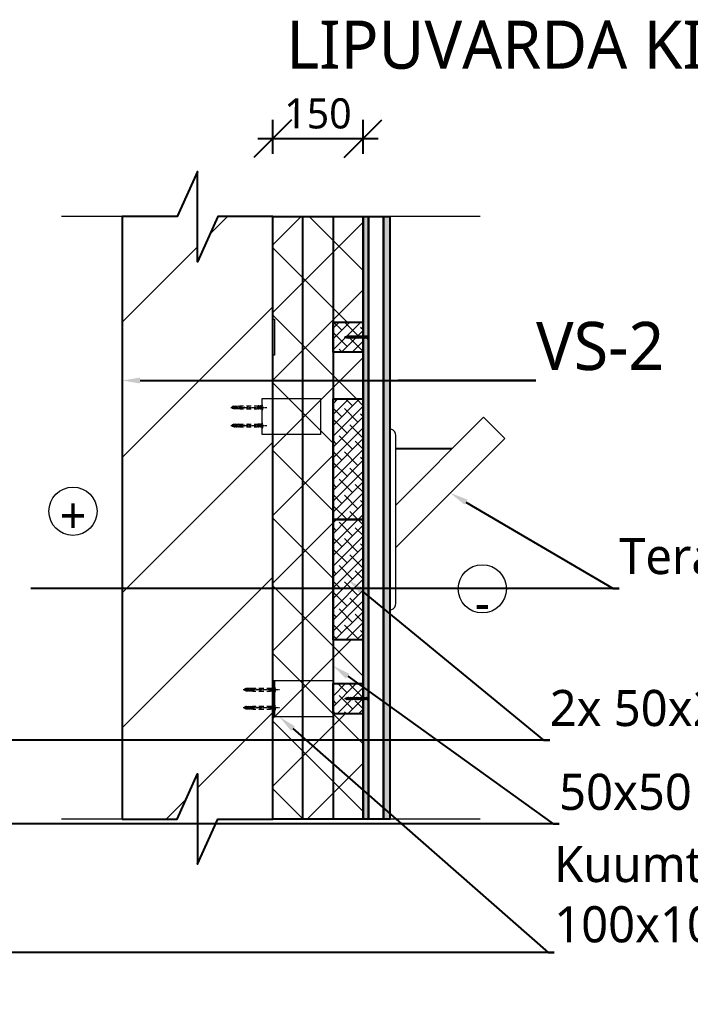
# Model space of a CAD drawing. Header units: millimetres. Extents: x 720925 to 840725318, y 793496 to 1061196.
# Drawn here: x 788792 to 789904, y 812116 to 813766 of the extents above; entities that cross this region are included whole.
import ezdxf
from ezdxf import colors
from ezdxf.entities.mleader import LeaderData, LeaderLine
from ezdxf.math import Vec2, Vec3

# ---------------------------------------------------------------- set-up
doc = ezdxf.new("R2010")
doc.units = ezdxf.units.MM
doc.header["$PDMODE"] = 2
doc.header["$PDSIZE"] = 5
doc.linetypes.add('CENTER', pattern=[50.8, 31.75, -6.35, 6.35, -6.35])
doc.linetypes.add('HIDDEN', pattern=[200, 100, -100])
for name, color, linetype, lineweight in [('!ESP_Mineraalvill', 1, 'Continuous', 9), ('!ESP_Mõõt', 252, 'Continuous', 5), ('!ESP_Puit', 46, 'Continuous', 0), ('!ESP_Sein Hatch', 7, 'Continuous', 0), ('!ESP_Sõlmed', 7, 'Continuous', 9), ('!ESP_Tsementkiudplaat', 9, 'Continuous', 0), ('!ESP_Tuuletõkkeplaat', 60, 'Continuous', 9), ('!ESP_Viited', 7, 'Continuous', 0)]:
    doc.layers.add(name, color=color, linetype=linetype, lineweight=lineweight)
doc.layers.add('!ESP_Tava', color=7, linetype='Continuous')
doc.layers.add('!ESP_Tekst', color=7, linetype='Continuous')
doc.styles.add('Annotative', font='malgunsl.ttf', dxfattribs={"height": 2})
doc.styles.add('ESP', font='malgunsl.ttf', dxfattribs={"height": 2})
doc.dimstyles.new('Annotative', dxfattribs={"dimtxt": 2, "dimasz": 2.5, "dimexe": 1.25, "dimexo": 0.625, "dimtad": 1, "dimdec": 0, "dimrnd": 5, "dimtxsty": 'Annotative', "dimblk": 'OBLIQUE', "dimcen": 0, "dimdle": 1, "dimadec": 0, "dimazin": 0, "dimtfac": 1, "dimtdec": 0, "dimtmove": 0, "dimatfit": 3, "dimfxl": 1, "dimfxlon": 1, "dimarcsym": 1})
pattern_1 = [(45, (769452.812, 192742.454), (-8.98025612, 8.98025612), []), (135, (769452.812, 192742.454), (-26.94076836, 8.98025612), [31.75, -19.05])]

# ---------------------------------------------------------------- blocks, each defined once
blk = doc.blocks.new('_Oblique')
at = {"color": 0, "linetype": 'ByBlock', "lineweight": -2}
blk.add_line((-0.5, -0.5), (0.5, 0.5), dxfattribs=at)
blk = doc.blocks.new('*D759')
at = {"layer": '!ESP_Mõõt', "color": 0, "lineweight": -2, "transparency": 16777216}
for p, q in [((789211.7, 813544.1), (789211.7, 813600.4)), ((789361.7, 813544.1), (789361.7, 813600.4)), ((789186.7, 813569.1), (789386.7, 813569.1))]:
    blk.add_line(p, q, dxfattribs=at)
at = {"layer": 'Defpoints', "color": 0, "lineweight": 0, "transparency": 16777216}
for p in [(789361.7, 813569.1), (789211.7, 813439.8), (789361.7, 813439.8)]:
    blk.add_point(p, dxfattribs=at)
at = {"layer": '!ESP_Mõõt', "color": 0, "lineweight": -2, "transparency": 16777216, "xscale": 62.5, "yscale": 62.5, "zscale": 62.5, "rotation": 180}
blk.add_blockref('_Oblique', (789211.7, 813569.1), dxfattribs=at)
at = {"layer": '!ESP_Mõõt', "color": 0, "lineweight": -2, "transparency": 16777216, "xscale": 62.5, "yscale": 62.5, "zscale": 62.5}
blk.add_blockref('_Oblique', (789361.7, 813569.1), dxfattribs=at)
at = {"layer": '!ESP_Mõõt', "color": 0, "transparency": 16777216, "insert": (789286.7, 813610.7), "char_height": 50, "attachment_point": 5, "style": 'Annotative'}
blk.add_mtext('150', dxfattribs=at)
blk = doc.blocks.new('*U749')
for p, q in [((0, -3.9), (0, 3.9)), ((0, 3.9), (0.7, 3.9)), ((0.7, 3.9), (2, 2)), ((2, 2), (3, 1.4)), ((3, 1.4), (4, 1.4)), ((4.7, 1.4), (6, 1.4)), ((6.7, 1.4), (8, 1.4)), ((8.7, 1.4), (10, 1.4)), ((10.7, 1.4), (12, 1.4)), ((12.7, 1.4), (14, 1.4)), ((14.7, 1.4), (16, 1.4)), ((16.7, 1.4), (18, 1.4)), ((18.7, 1.4), (20, 1.4)), ((20.7, 1.4), (22, 1.4)), ((22.7, 1.4), (24, 1.4)), ((24.7, 1.4), (26, 1.4)), ((26.7, 1.4), (28, 1.4)), ((28.7, 1.4), (30, 1.4)), ((30.7, 1.4), (32, 1.4)), ((32.7, 1.4), (34, 1.4)), ((34.7, 1.4), (35.4, 1.4)), ((35.4, 1.4), (36, 1.3)), ((36, 1.3), (36.1, 1.2)), ((36.8, 1), (40, 0)), ((0.7, -3.9), (0, -3.9)), ((0.7, -3.9), (2, -2)), ((2, -2), (3, -1.4)), ((3, -1.4), (3.3, -1.4)), ((4, -1.4), (5.3, -1.4)), ((6, -1.4), (7.3, -1.4)), ((8, -1.4), (9.3, -1.4)), ((10, -1.4), (11.3, -1.4)), ((12, -1.4), (13.3, -1.4)), ((14, -1.4), (15.3, -1.4)), ((16, -1.4), (17.3, -1.4)), ((18, -1.4), (19.3, -1.4)), ((20, -1.4), (21.3, -1.4)), ((22, -1.4), (23.3, -1.4)), ((24, -1.4), (25.3, -1.4)), ((26, -1.4), (27.3, -1.4)), ((28, -1.4), (29.3, -1.4)), ((30, -1.4), (31.3, -1.4)), ((32, -1.4), (33.3, -1.4)), ((34, -1.4), (35.3, -1.4)), ((36, -1.4), (37.4, -0.9)), ((38, -0.7), (40, 0))]:
    blk.add_line(p, q)
at = {"lineweight": 15}
for p, q in [((0.7, 3.9), (0.7, -3.9)), ((2, -2), (2, 2)), ((3, 0.2), (3.3, -1.4))]:
    blk.add_line(p, q, dxfattribs=at)
at = {"lineweight": 5}
for p, q in [((3, -1.4), (3, 1.4)), ((4.7, 1.4), (5.3, -1.4)), ((6.7, 1.4), (7.3, -1.4)), ((8.7, 1.4), (9.3, -1.4)), ((10.7, 1.4), (11.3, -1.4)), ((12.7, 1.4), (13.3, -1.4)), ((14.7, 1.4), (15.3, -1.4)), ((16.7, 1.4), (17.3, -1.4)), ((18.7, 1.4), (19.3, -1.4)), ((20.7, 1.4), (21.3, -1.4)), ((22.7, 1.4), (23.3, -1.4)), ((24.7, 1.4), (25.3, -1.4)), ((26.7, 1.4), (27.3, -1.4)), ((28.7, 1.4), (29.3, -1.4)), ((30.7, 1.4), (31.3, -1.4)), ((32.7, 1.4), (33.3, -1.4)), ((34.7, 1.4), (35.3, -1.4)), ((36.7, 1.3), (37.3, -0.7))]:
    blk.add_line(p, q, dxfattribs=at)
at = {"lineweight": 15, "start_tangent": (-1, 0), "end_tangent": (-0.347256, 0.93777)}
blk.add_spline([(4, -1.4), (3.5, -1), (3, 0.2)], degree=3, dxfattribs=at)
for points, start_tangent, end_tangent in [([(4, 1.4), (4.4, 2), (4.7, 1.4)], (0.571797, 0.820395), (0.389557, -0.921002)), ([(6, 1.4), (6.4, 2), (6.7, 1.4)], (0.571797, 0.820395), (0.389557, -0.921002)), ([(8, 1.4), (8.4, 2), (8.7, 1.4)], (0.571797, 0.820395), (0.389557, -0.921002)), ([(10, 1.4), (10.4, 2), (10.7, 1.4)], (0.571797, 0.820395), (0.389557, -0.921002)), ([(12, 1.4), (12.4, 2), (12.7, 1.4)], (0.571797, 0.820395), (0.389557, -0.921002)), ([(14, 1.4), (14.4, 2), (14.7, 1.4)], (0.571797, 0.820395), (0.389557, -0.921002)), ([(16, 1.4), (16.4, 2), (16.7, 1.4)], (0.571797, 0.820395), (0.389557, -0.921002)), ([(18, 1.4), (18.4, 2), (18.7, 1.4)], (0.571797, 0.820395), (0.389557, -0.921002)), ([(20, 1.4), (20.4, 2), (20.7, 1.4)], (0.571797, 0.820395), (0.389557, -0.921002)), ([(22, 1.4), (22.4, 2), (22.7, 1.4)], (0.571797, 0.820395), (0.389557, -0.921002)), ([(24, 1.4), (24.4, 2), (24.7, 1.4)], (0.571797, 0.820395), (0.389557, -0.921002)), ([(26, 1.4), (26.4, 2), (26.7, 1.4)], (0.571797, 0.820395), (0.389557, -0.921002)), ([(28, 1.4), (28.4, 2), (28.7, 1.4)], (0.571797, 0.820395), (0.389557, -0.921002)), ([(30, 1.4), (30.4, 2), (30.7, 1.4)], (0.571797, 0.820395), (0.389557, -0.921002)), ([(32, 1.4), (32.4, 2), (32.7, 1.4)], (0.571797, 0.820395), (0.389557, -0.921002)), ([(34, 1.4), (34.4, 2), (34.7, 1.4)], (0.571797, 0.820395), (0.389557, -0.921002)), ([(36, 1.3), (36.4, 1.9), (36.7, 1.3)], (0.571797, 0.820395), (0.389557, -0.921002)), ([(3.3, -1.4), (3.7, -2), (4, -1.4)], (0.571797, -0.820395), (0.389557, 0.921002)), ([(5.3, -1.4), (5.7, -2), (6, -1.4)], (0.571797, -0.820395), (0.389557, 0.921002)), ([(7.3, -1.4), (7.7, -2), (8, -1.4)], (0.571797, -0.820395), (0.389557, 0.921002)), ([(9.3, -1.4), (9.7, -2), (10, -1.4)], (0.571797, -0.820395), (0.389557, 0.921002)), ([(11.3, -1.4), (11.7, -2), (12, -1.4)], (0.571797, -0.820395), (0.389557, 0.921002)), ([(13.3, -1.4), (13.7, -2), (14, -1.4)], (0.571797, -0.820395), (0.389557, 0.921002)), ([(15.3, -1.4), (15.7, -2), (16, -1.4)], (0.571797, -0.820395), (0.389557, 0.921002)), ([(17.3, -1.4), (17.7, -2), (18, -1.4)], (0.571797, -0.820395), (0.389557, 0.921002)), ([(19.3, -1.4), (19.7, -2), (20, -1.4)], (0.571797, -0.820395), (0.389557, 0.921002)), ([(21.3, -1.4), (21.7, -2), (22, -1.4)], (0.571797, -0.820395), (0.389557, 0.921002)), ([(23.3, -1.4), (23.7, -2), (24, -1.4)], (0.571797, -0.820395), (0.389557, 0.921002)), ([(25.3, -1.4), (25.7, -2), (26, -1.4)], (0.571797, -0.820395), (0.389557, 0.921002)), ([(27.3, -1.4), (27.7, -2), (28, -1.4)], (0.571797, -0.820395), (0.389557, 0.921002)), ([(29.3, -1.4), (29.7, -2), (30, -1.4)], (0.571797, -0.820395), (0.389557, 0.921002)), ([(31.3, -1.4), (31.7, -2), (32, -1.4)], (0.571797, -0.820395), (0.389557, 0.921002)), ([(33.3, -1.4), (33.7, -2), (34, -1.4)], (0.571797, -0.820395), (0.389557, 0.921002)), ([(35.3, -1.4), (35.7, -2), (36, -1.4)], (0.571797, -0.820395), (0.389557, 0.921002)), ([(37.3, -0.7), (37.7, -1.4), (38, -0.7)], (0.571797, -0.820395), (0.389557, 0.921002))]:
    blk.add_spline(points, degree=3, dxfattribs=dict(start_tangent=start_tangent, end_tangent=end_tangent))
at = {"lineweight": 5}
for points, start_tangent, end_tangent in [([(4, 1.4), (4.4, 1.2), (4.8, 0.4), (5.3, -1.4)], (0.99352, -0.113659), (0.389557, -0.921002)), ([(6, -1.4), (5.6, -1.2), (5.1, -0.4), (4.7, 1.4)], (-0.99352, 0.113659), (-0.389557, 0.921002)), ([(6, 1.4), (6.4, 1.2), (6.8, 0.4), (7.3, -1.4)], (0.99352, -0.113659), (0.389557, -0.921002)), ([(8, -1.4), (7.6, -1.2), (7.1, -0.4), (6.7, 1.4)], (-0.99352, 0.113659), (-0.389557, 0.921002)), ([(8, 1.4), (8.4, 1.2), (8.8, 0.4), (9.3, -1.4)], (0.99352, -0.113659), (0.389557, -0.921002)), ([(10, -1.4), (9.6, -1.2), (9.1, -0.4), (8.7, 1.4)], (-0.99352, 0.113659), (-0.389557, 0.921002)), ([(10, 1.4), (10.4, 1.2), (10.8, 0.4), (11.3, -1.4)], (0.99352, -0.113659), (0.389557, -0.921002)), ([(12, -1.4), (11.6, -1.2), (11.1, -0.4), (10.7, 1.4)], (-0.99352, 0.113659), (-0.389557, 0.921002)), ([(12, 1.4), (12.4, 1.2), (12.8, 0.4), (13.3, -1.4)], (0.99352, -0.113659), (0.389557, -0.921002)), ([(14, -1.4), (13.6, -1.2), (13.1, -0.4), (12.7, 1.4)], (-0.99352, 0.113659), (-0.389557, 0.921002)), ([(14, 1.4), (14.4, 1.2), (14.8, 0.4), (15.3, -1.4)], (0.99352, -0.113659), (0.389557, -0.921002)), ([(16, -1.4), (15.6, -1.2), (15.1, -0.4), (14.7, 1.4)], (-0.99352, 0.113659), (-0.389557, 0.921002)), ([(16, 1.4), (16.4, 1.2), (16.8, 0.4), (17.3, -1.4)], (0.99352, -0.113659), (0.389557, -0.921002)), ([(18, -1.4), (17.6, -1.2), (17.1, -0.4), (16.7, 1.4)], (-0.99352, 0.113659), (-0.389557, 0.921002)), ([(18, 1.4), (18.4, 1.2), (18.8, 0.4), (19.3, -1.4)], (0.99352, -0.113659), (0.389557, -0.921002)), ([(20, -1.4), (19.6, -1.2), (19.1, -0.4), (18.7, 1.4)], (-0.99352, 0.113659), (-0.389557, 0.921002)), ([(20, 1.4), (20.4, 1.2), (20.8, 0.4), (21.3, -1.4)], (0.99352, -0.113659), (0.389557, -0.921002)), ([(22, -1.4), (21.6, -1.2), (21.1, -0.4), (20.7, 1.4)], (-0.99352, 0.113659), (-0.389557, 0.921002)), ([(22, 1.4), (22.4, 1.2), (22.8, 0.4), (23.3, -1.4)], (0.99352, -0.113659), (0.389557, -0.921002)), ([(24, -1.4), (23.6, -1.2), (23.1, -0.4), (22.7, 1.4)], (-0.99352, 0.113659), (-0.389557, 0.921002)), ([(24, 1.4), (24.4, 1.2), (24.8, 0.4), (25.3, -1.4)], (0.99352, -0.113659), (0.389557, -0.921002)), ([(26, -1.4), (25.6, -1.2), (25.1, -0.4), (24.7, 1.4)], (-0.99352, 0.113659), (-0.389557, 0.921002)), ([(26, 1.4), (26.4, 1.2), (26.8, 0.4), (27.3, -1.4)], (0.99352, -0.113659), (0.389557, -0.921002)), ([(28, -1.4), (27.6, -1.2), (27.1, -0.4), (26.7, 1.4)], (-0.99352, 0.113659), (-0.389557, 0.921002)), ([(28, 1.4), (28.4, 1.2), (28.8, 0.4), (29.3, -1.4)], (0.99352, -0.113659), (0.389557, -0.921002)), ([(30, -1.4), (29.6, -1.2), (29.1, -0.4), (28.7, 1.4)], (-0.99352, 0.113659), (-0.389557, 0.921002)), ([(30, 1.4), (30.4, 1.2), (30.8, 0.4), (31.3, -1.4)], (0.99352, -0.113659), (0.389557, -0.921002)), ([(32, -1.4), (31.6, -1.2), (31.1, -0.4), (30.7, 1.4)], (-0.99352, 0.113659), (-0.389557, 0.921002)), ([(32, 1.4), (32.4, 1.2), (32.8, 0.4), (33.3, -1.4)], (0.99352, -0.113659), (0.389557, -0.921002)), ([(34, -1.4), (33.6, -1.2), (33.1, -0.4), (32.7, 1.4)], (-0.99352, 0.113659), (-0.389557, 0.921002)), ([(34, 1.4), (34.4, 1.2), (34.8, 0.4), (35.3, -1.4)], (0.99352, -0.113659), (0.389557, -0.921002)), ([(36, -1.4), (35.6, -1.2), (35.1, -0.4), (34.7, 1.4)], (-0.99352, 0.113659), (-0.389557, 0.921002)), ([(36, 1.3), (36.4, 1.1), (36.9, 0.4), (37.3, -0.7)], (0.99352, -0.113659), (0.389557, -0.921002)), ([(38, -0.7), (37.6, -0.6), (37.1, 0.2), (36.7, 1.3)], (-0.99352, 0.113659), (-0.389557, 0.921002))]:
    blk.add_spline(points, degree=3, dxfattribs=dict(at, start_tangent=start_tangent, end_tangent=end_tangent))
blk = doc.blocks.new('*U750')
for p, q in [((0, -3.9), (0, 3.9)), ((0, 3.9), (0.7, 3.9)), ((0.7, 3.9), (2, 2)), ((2, 2), (3, 1.4)), ((3, 1.4), (4, 1.4)), ((4.7, 1.4), (6, 1.4)), ((6.7, 1.4), (8, 1.4)), ((8.7, 1.4), (10, 1.4)), ((10.7, 1.4), (12, 1.4)), ((12.7, 1.4), (14, 1.4)), ((14.7, 1.4), (16, 1.4)), ((16.7, 1.4), (18, 1.4)), ((18.7, 1.4), (20, 1.4)), ((20.7, 1.4), (22, 1.4)), ((22.7, 1.4), (24, 1.4)), ((24.7, 1.4), (26, 1.4)), ((26.7, 1.4), (28, 1.4)), ((28.7, 1.4), (30, 1.4)), ((30.7, 1.4), (32, 1.4)), ((32.7, 1.4), (34, 1.4)), ((34.7, 1.4), (35.4, 1.4)), ((35.4, 1.4), (36, 1.3)), ((36, 1.3), (36.1, 1.2)), ((36.8, 1), (40, 0)), ((0.7, -3.9), (0, -3.9)), ((0.7, -3.9), (2, -2)), ((2, -2), (3, -1.4)), ((3, -1.4), (3.3, -1.4)), ((4, -1.4), (5.3, -1.4)), ((6, -1.4), (7.3, -1.4)), ((8, -1.4), (9.3, -1.4)), ((10, -1.4), (11.3, -1.4)), ((12, -1.4), (13.3, -1.4)), ((14, -1.4), (15.3, -1.4)), ((16, -1.4), (17.3, -1.4)), ((18, -1.4), (19.3, -1.4)), ((20, -1.4), (21.3, -1.4)), ((22, -1.4), (23.3, -1.4)), ((24, -1.4), (25.3, -1.4)), ((26, -1.4), (27.3, -1.4)), ((28, -1.4), (29.3, -1.4)), ((30, -1.4), (31.3, -1.4)), ((32, -1.4), (33.3, -1.4)), ((34, -1.4), (35.3, -1.4)), ((36, -1.4), (37.4, -0.9)), ((38, -0.7), (40, 0))]:
    blk.add_line(p, q)
at = {"lineweight": 15}
for p, q in [((0.7, 3.9), (0.7, -3.9)), ((2, -2), (2, 2)), ((3, 0.2), (3.3, -1.4))]:
    blk.add_line(p, q, dxfattribs=at)
at = {"lineweight": 5}
for p, q in [((3, -1.4), (3, 1.4)), ((4.7, 1.4), (5.3, -1.4)), ((6.7, 1.4), (7.3, -1.4)), ((8.7, 1.4), (9.3, -1.4)), ((10.7, 1.4), (11.3, -1.4)), ((12.7, 1.4), (13.3, -1.4)), ((14.7, 1.4), (15.3, -1.4)), ((16.7, 1.4), (17.3, -1.4)), ((18.7, 1.4), (19.3, -1.4)), ((20.7, 1.4), (21.3, -1.4)), ((22.7, 1.4), (23.3, -1.4)), ((24.7, 1.4), (25.3, -1.4)), ((26.7, 1.4), (27.3, -1.4)), ((28.7, 1.4), (29.3, -1.4)), ((30.7, 1.4), (31.3, -1.4)), ((32.7, 1.4), (33.3, -1.4)), ((34.7, 1.4), (35.3, -1.4)), ((36.7, 1.3), (37.3, -0.7))]:
    blk.add_line(p, q, dxfattribs=at)
at = {"lineweight": 15, "start_tangent": (-1, 0), "end_tangent": (-0.347256, 0.93777)}
blk.add_spline([(4, -1.4), (3.5, -1), (3, 0.2)], degree=3, dxfattribs=at)
for points, start_tangent, end_tangent in [([(4, 1.4), (4.4, 2), (4.7, 1.4)], (0.571797, 0.820395), (0.389557, -0.921002)), ([(6, 1.4), (6.4, 2), (6.7, 1.4)], (0.571797, 0.820395), (0.389557, -0.921002)), ([(8, 1.4), (8.4, 2), (8.7, 1.4)], (0.571797, 0.820395), (0.389557, -0.921002)), ([(10, 1.4), (10.4, 2), (10.7, 1.4)], (0.571797, 0.820395), (0.389557, -0.921002)), ([(12, 1.4), (12.4, 2), (12.7, 1.4)], (0.571797, 0.820395), (0.389557, -0.921002)), ([(14, 1.4), (14.4, 2), (14.7, 1.4)], (0.571797, 0.820395), (0.389557, -0.921002)), ([(16, 1.4), (16.4, 2), (16.7, 1.4)], (0.571797, 0.820395), (0.389557, -0.921002)), ([(18, 1.4), (18.4, 2), (18.7, 1.4)], (0.571797, 0.820395), (0.389557, -0.921002)), ([(20, 1.4), (20.4, 2), (20.7, 1.4)], (0.571797, 0.820395), (0.389557, -0.921002)), ([(22, 1.4), (22.4, 2), (22.7, 1.4)], (0.571797, 0.820395), (0.389557, -0.921002)), ([(24, 1.4), (24.4, 2), (24.7, 1.4)], (0.571797, 0.820395), (0.389557, -0.921002)), ([(26, 1.4), (26.4, 2), (26.7, 1.4)], (0.571797, 0.820395), (0.389557, -0.921002)), ([(28, 1.4), (28.4, 2), (28.7, 1.4)], (0.571797, 0.820395), (0.389557, -0.921002)), ([(30, 1.4), (30.4, 2), (30.7, 1.4)], (0.571797, 0.820395), (0.389557, -0.921002)), ([(32, 1.4), (32.4, 2), (32.7, 1.4)], (0.571797, 0.820395), (0.389557, -0.921002)), ([(34, 1.4), (34.4, 2), (34.7, 1.4)], (0.571797, 0.820395), (0.389557, -0.921002)), ([(36, 1.3), (36.4, 1.9), (36.7, 1.3)], (0.571797, 0.820395), (0.389557, -0.921002)), ([(3.3, -1.4), (3.7, -2), (4, -1.4)], (0.571797, -0.820395), (0.389557, 0.921002)), ([(5.3, -1.4), (5.7, -2), (6, -1.4)], (0.571797, -0.820395), (0.389557, 0.921002)), ([(7.3, -1.4), (7.7, -2), (8, -1.4)], (0.571797, -0.820395), (0.389557, 0.921002)), ([(9.3, -1.4), (9.7, -2), (10, -1.4)], (0.571797, -0.820395), (0.389557, 0.921002)), ([(11.3, -1.4), (11.7, -2), (12, -1.4)], (0.571797, -0.820395), (0.389557, 0.921002)), ([(13.3, -1.4), (13.7, -2), (14, -1.4)], (0.571797, -0.820395), (0.389557, 0.921002)), ([(15.3, -1.4), (15.7, -2), (16, -1.4)], (0.571797, -0.820395), (0.389557, 0.921002)), ([(17.3, -1.4), (17.7, -2), (18, -1.4)], (0.571797, -0.820395), (0.389557, 0.921002)), ([(19.3, -1.4), (19.7, -2), (20, -1.4)], (0.571797, -0.820395), (0.389557, 0.921002)), ([(21.3, -1.4), (21.7, -2), (22, -1.4)], (0.571797, -0.820395), (0.389557, 0.921002)), ([(23.3, -1.4), (23.7, -2), (24, -1.4)], (0.571797, -0.820395), (0.389557, 0.921002)), ([(25.3, -1.4), (25.7, -2), (26, -1.4)], (0.571797, -0.820395), (0.389557, 0.921002)), ([(27.3, -1.4), (27.7, -2), (28, -1.4)], (0.571797, -0.820395), (0.389557, 0.921002)), ([(29.3, -1.4), (29.7, -2), (30, -1.4)], (0.571797, -0.820395), (0.389557, 0.921002)), ([(31.3, -1.4), (31.7, -2), (32, -1.4)], (0.571797, -0.820395), (0.389557, 0.921002)), ([(33.3, -1.4), (33.7, -2), (34, -1.4)], (0.571797, -0.820395), (0.389557, 0.921002)), ([(35.3, -1.4), (35.7, -2), (36, -1.4)], (0.571797, -0.820395), (0.389557, 0.921002)), ([(37.3, -0.7), (37.7, -1.4), (38, -0.7)], (0.571797, -0.820395), (0.389557, 0.921002))]:
    blk.add_spline(points, degree=3, dxfattribs=dict(start_tangent=start_tangent, end_tangent=end_tangent))
at = {"lineweight": 5}
for points, start_tangent, end_tangent in [([(4, 1.4), (4.4, 1.2), (4.8, 0.4), (5.3, -1.4)], (0.99352, -0.113659), (0.389557, -0.921002)), ([(6, -1.4), (5.6, -1.2), (5.1, -0.4), (4.7, 1.4)], (-0.99352, 0.113659), (-0.389557, 0.921002)), ([(6, 1.4), (6.4, 1.2), (6.8, 0.4), (7.3, -1.4)], (0.99352, -0.113659), (0.389557, -0.921002)), ([(8, -1.4), (7.6, -1.2), (7.1, -0.4), (6.7, 1.4)], (-0.99352, 0.113659), (-0.389557, 0.921002)), ([(8, 1.4), (8.4, 1.2), (8.8, 0.4), (9.3, -1.4)], (0.99352, -0.113659), (0.389557, -0.921002)), ([(10, -1.4), (9.6, -1.2), (9.1, -0.4), (8.7, 1.4)], (-0.99352, 0.113659), (-0.389557, 0.921002)), ([(10, 1.4), (10.4, 1.2), (10.8, 0.4), (11.3, -1.4)], (0.99352, -0.113659), (0.389557, -0.921002)), ([(12, -1.4), (11.6, -1.2), (11.1, -0.4), (10.7, 1.4)], (-0.99352, 0.113659), (-0.389557, 0.921002)), ([(12, 1.4), (12.4, 1.2), (12.8, 0.4), (13.3, -1.4)], (0.99352, -0.113659), (0.389557, -0.921002)), ([(14, -1.4), (13.6, -1.2), (13.1, -0.4), (12.7, 1.4)], (-0.99352, 0.113659), (-0.389557, 0.921002)), ([(14, 1.4), (14.4, 1.2), (14.8, 0.4), (15.3, -1.4)], (0.99352, -0.113659), (0.389557, -0.921002)), ([(16, -1.4), (15.6, -1.2), (15.1, -0.4), (14.7, 1.4)], (-0.99352, 0.113659), (-0.389557, 0.921002)), ([(16, 1.4), (16.4, 1.2), (16.8, 0.4), (17.3, -1.4)], (0.99352, -0.113659), (0.389557, -0.921002)), ([(18, -1.4), (17.6, -1.2), (17.1, -0.4), (16.7, 1.4)], (-0.99352, 0.113659), (-0.389557, 0.921002)), ([(18, 1.4), (18.4, 1.2), (18.8, 0.4), (19.3, -1.4)], (0.99352, -0.113659), (0.389557, -0.921002)), ([(20, -1.4), (19.6, -1.2), (19.1, -0.4), (18.7, 1.4)], (-0.99352, 0.113659), (-0.389557, 0.921002)), ([(20, 1.4), (20.4, 1.2), (20.8, 0.4), (21.3, -1.4)], (0.99352, -0.113659), (0.389557, -0.921002)), ([(22, -1.4), (21.6, -1.2), (21.1, -0.4), (20.7, 1.4)], (-0.99352, 0.113659), (-0.389557, 0.921002)), ([(22, 1.4), (22.4, 1.2), (22.8, 0.4), (23.3, -1.4)], (0.99352, -0.113659), (0.389557, -0.921002)), ([(24, -1.4), (23.6, -1.2), (23.1, -0.4), (22.7, 1.4)], (-0.99352, 0.113659), (-0.389557, 0.921002)), ([(24, 1.4), (24.4, 1.2), (24.8, 0.4), (25.3, -1.4)], (0.99352, -0.113659), (0.389557, -0.921002)), ([(26, -1.4), (25.6, -1.2), (25.1, -0.4), (24.7, 1.4)], (-0.99352, 0.113659), (-0.389557, 0.921002)), ([(26, 1.4), (26.4, 1.2), (26.8, 0.4), (27.3, -1.4)], (0.99352, -0.113659), (0.389557, -0.921002)), ([(28, -1.4), (27.6, -1.2), (27.1, -0.4), (26.7, 1.4)], (-0.99352, 0.113659), (-0.389557, 0.921002)), ([(28, 1.4), (28.4, 1.2), (28.8, 0.4), (29.3, -1.4)], (0.99352, -0.113659), (0.389557, -0.921002)), ([(30, -1.4), (29.6, -1.2), (29.1, -0.4), (28.7, 1.4)], (-0.99352, 0.113659), (-0.389557, 0.921002)), ([(30, 1.4), (30.4, 1.2), (30.8, 0.4), (31.3, -1.4)], (0.99352, -0.113659), (0.389557, -0.921002)), ([(32, -1.4), (31.6, -1.2), (31.1, -0.4), (30.7, 1.4)], (-0.99352, 0.113659), (-0.389557, 0.921002)), ([(32, 1.4), (32.4, 1.2), (32.8, 0.4), (33.3, -1.4)], (0.99352, -0.113659), (0.389557, -0.921002)), ([(34, -1.4), (33.6, -1.2), (33.1, -0.4), (32.7, 1.4)], (-0.99352, 0.113659), (-0.389557, 0.921002)), ([(34, 1.4), (34.4, 1.2), (34.8, 0.4), (35.3, -1.4)], (0.99352, -0.113659), (0.389557, -0.921002)), ([(36, -1.4), (35.6, -1.2), (35.1, -0.4), (34.7, 1.4)], (-0.99352, 0.113659), (-0.389557, 0.921002)), ([(36, 1.3), (36.4, 1.1), (36.9, 0.4), (37.3, -0.7)], (0.99352, -0.113659), (0.389557, -0.921002)), ([(38, -0.7), (37.6, -0.6), (37.1, 0.2), (36.7, 1.3)], (-0.99352, 0.113659), (-0.389557, 0.921002))]:
    blk.add_spline(points, degree=3, dxfattribs=dict(at, start_tangent=start_tangent, end_tangent=end_tangent))
blk = doc.blocks.new('naeltüübel 5x50mm')
at = {"layer": '!ESP_Sõlmed', "color": 92, "linetype": 'CENTER', "ltscale": 0.05, "true_color": 0x00c000}
blk.add_line((-51.417893, 0), (8.582107, 0), dxfattribs=at)
at = {"layer": '!ESP_Sõlmed', "color": 7, "linetype": 'HIDDEN', "ltscale": 0.05}
for p, q in [((-49.16375, 0), (-48.292889, 0.400002)), ((-48.292897, -0.399998), (-49.16375, 0)), ((-48.292893, 1.875), (-46.815106, 2.269753)), ((-48.292893, 0.4), (-48.292893, 1.875)), ((-48.292893, 0.4), (-29.340108, 0.4)), ((-46.815106, 2.269753), (-45.792893, 2.45)), ((-46.815106, 1.202786), (-46.815106, 2.269753)), ((-46.815106, 1.202786), (-46.502892, 1.246981)), ((-46.502892, 1.298302), (-35.492894, 1.298302)), ((-46.502892, 0.4), (-46.502892, 1.298302)), ((-45.792893, 1.298302), (-45.792893, 2.45)), ((-45.792893, 2.081557), (-44.011246, 2.081557)), ((-45.792893, 1.809864), (-44.15268, 1.809864)), ((-45.664353, 1.363825), (-44.423478, 1.363825)), ((-45.492894, 1.31), (-44.594937, 1.31)), ((-44.328835, 1.471475), (-44.257969, 1.607608)), ((-44.257969, 1.607608), (-43.973282, 2.154482)), ((-43.973282, 2.154482), (-43.968079, 2.154482)), ((-43.968079, 2.154482), (-42.292893, 2.45)), ((-43.968079, 1.298302), (-43.968079, 2.154482)), ((-42.482892, -0.4), (-42.482892, 0.4)), ((-42.292893, 1.298302), (-42.292893, 2.45)), ((-42.292893, 2.081557), (-40.511246, 2.081557)), ((-42.292893, 1.809864), (-40.65268, 1.809864)), ((-42.164353, 1.363825), (-40.923478, 1.363825)), ((-41.992894, 1.31), (-41.094937, 1.31)), ((-40.828835, 1.471475), (-40.742196, 1.637903)), ((-40.742196, 1.637903), (-40.483334, 2.135175)), ((-40.483334, 2.135175), (-40.478127, 2.135175)), ((-40.478127, 2.135175), (-38.692895, 2.449994)), ((-40.478127, 1.298302), (-40.478127, 2.135175)), ((-38.692895, 1.298299), (-38.692895, 2.449994)), ((-38.692895, 2.081557), (-36.911244, 2.081557)), ((-38.692895, 1.809864), (-37.052682, 1.809864)), ((-38.564351, 1.363825), (-37.323479, 1.363825)), ((-38.392891, 1.31), (-37.494938, 1.31)), ((-37.228833, 1.471475), (-37.138588, 1.644836)), ((-37.138588, 1.644836), (-36.885472, 2.131068)), ((-36.885472, 2.131068), (-36.880265, 2.131068)), ((-36.880265, 2.131068), (-35.492894, 2.375702)), ((-36.880265, 1.298302), (-36.880265, 2.131068)), ((-35.492894, 2.4), (-23.292893, 2.4)), ((-35.492894, 1.298302), (-35.492894, 2.4)), ((-35.492894, 0.4), (-35.492894, 1.298302)), ((-29.340077, 0.399973), (-29.312546, 0.428822)), ((-29.312546, 0.428822), (-29.2829, 0.455866)), ((-29.2829, 0.455866), (-29.250918, 0.481299)), ((-29.250918, 0.481299), (-29.216847, 0.504845)), ((-29.216847, 0.504845), (-29.180934, 0.526229)), ((-29.180934, 0.526229), (-29.14342, 0.545174)), ((-29.14342, 0.545174), (-29.104554, 0.561411)), ((-29.104554, 0.561411), (-29.064639, 0.574796)), ((-29.064639, 0.574796), (-29.024041, 0.585331)), ((-29.024041, 0.585331), (-28.983134, 0.593025)), ((-28.983134, 0.593025), (-28.94229, 0.597888)), ((-28.94229, 0.597888), (-28.901881, 0.599929)), ((-28.861743, 0.599155), (-28.901881, 0.599929)), ((-28.821047, 0.595562), (-28.861743, 0.599155)), ((-28.780121, 0.589142), (-28.821047, 0.595562)), ((-28.73934, 0.579885), (-28.780121, 0.589142)), ((-28.699071, 0.567782), (-28.73934, 0.579885)), ((-28.659689, 0.552825), (-28.699071, 0.567782)), ((-28.621537, 0.535066), (-28.659689, 0.552825)), ((-28.584874, 0.514744), (-28.621537, 0.535066)), ((-28.549943, 0.492137), (-28.584874, 0.514744)), ((-28.516993, 0.467518), (-28.549943, 0.492137)), ((-28.486266, 0.441164), (-28.516993, 0.467518)), ((-28.457909, 0.413251), (-28.486266, 0.441164)), ((-28.431199, 0.383059), (-28.457909, 0.413251)), ((-28.406159, 0.350585), (-28.431199, 0.383059)), ((-28.383069, 0.316076), (-28.406159, 0.350585)), ((-28.362202, 0.279775), (-28.383069, 0.316076)), ((-28.343836, 0.24193), (-28.362202, 0.279775)), ((-28.328232, 0.202791), (-28.343836, 0.24193)), ((-28.315486, 0.162682), (-28.328232, 0.202791)), ((-28.305588, 0.121976), (-28.315486, 0.162682)), ((-28.298529, 0.081045), (-28.305588, 0.121976)), ((-28.294301, 0.040262), (-28.298529, 0.081045)), ((-28.292893, 0), (-28.294301, 0.040262)), ((-28.294301, -0.040262), (-28.292893, 0)), ((-23.292893, 2.45), (-22.342892, 2.45)), ((-23.292893, -2.45), (-23.292893, 2.45)), ((-22.342892, -2.45), (-22.342892, 2.45)), ((-22.342892, 2.4), (-6.591457, 2.4)), ((-6.591457, 2.4), (-6.292893, 2.48)), ((-6.591457, -2.4), (-6.591457, 2.4)), ((-6.292893, 2.48), (-5.792893, 2.48)), ((-6.292893, -2.48), (-6.292893, 2.48)), ((-5.542893, 2.4), (-5.792893, 2.48)), ((-5.792893, -2.48), (-5.792893, 2.48)), ((-5.542893, 2.4), (-5.292893, 2.48)), ((-5.542893, -2.4), (-5.542893, 2.4)), ((-5.042893, 2.4), (-5.292893, 2.48)), ((-5.292893, -2.48), (-5.292893, 2.48)), ((-5.042893, 2.4), (-4.792893, 2.48)), ((-5.042893, -2.4), (-5.042893, 2.4)), ((-4.542893, 2.4), (-4.792893, 2.48)), ((-4.792893, -2.48), (-4.792893, 2.48)), ((-4.542893, 2.4), (-4.292893, 2.48)), ((-4.542893, -2.4), (-4.542893, 2.4)), ((-4.042893, 2.4), (-4.292893, 2.48)), ((-4.292893, -2.48), (-4.292893, 2.48)), ((-4.042893, 2.4), (-3.792893, 2.48)), ((-4.042893, -2.4), (-4.042893, 2.4)), ((-3.542893, 2.4), (-3.792893, 2.48)), ((-3.792893, -2.48), (-3.792893, 2.48)), ((-3.542893, 2.4), (-3.292893, 2.48)), ((-3.542893, -2.4), (-3.542893, 2.4)), ((-3.042893, 2.4), (-3.292893, 2.48)), ((-3.292893, -2.48), (-3.292893, 2.48)), ((-3.042893, 2.4), (-2.792893, 2.48)), ((-3.042893, -2.4), (-3.042893, 2.4)), ((-2.542893, 2.4), (-2.792893, 2.48)), ((-2.792893, -2.48), (-2.792893, 2.48)), ((-2.542893, 2.4), (-2.292893, 2.48)), ((-2.542893, -2.4), (-2.542893, 2.4)), ((-2.042893, 2.4), (-2.292893, 2.48)), ((-2.292893, -2.48), (-2.292893, 2.48)), ((-2.042893, 2.4), (-1.792893, 2.48)), ((-2.042893, -2.4), (-2.042893, 2.4)), ((-1.542893, 2.4), (-1.792893, 2.48)), ((-1.792893, -2.48), (-1.792893, 2.48)), ((-1.542893, 2.4), (-1.417893, 2.5)), ((-1.542893, -2.4), (-1.542893, 2.4)), ((-1.417893, 2.5), (-0.707107, 2.5)), ((-1.417893, -2.5), (-1.417893, 2.5)), ((-0.707107, -2.5), (-0.707107, 2.5)), ((0, 2.792893), (0.907107, 3.7)), ((0, -2.792893), (0, 2.792893)), ((0.907107, 3.7), (1.707107, 3.7)), ((0.907107, -3.7), (0.907107, 3.7)), ((1.707107, -3.7), (1.707107, 3.7)), ((1.707107, 3.4), (1.917107, 3.4)), ((1.707107, -3.4), (1.707107, 3.4)), ((1.917107, -3.4), (1.917107, 3.4)), ((-48.292893, -0.4), (-29.340108, -0.4)), ((-48.292893, -1.875), (-48.292893, -0.4)), ((-46.815106, -2.269753), (-48.292893, -1.875)), ((-46.502892, -1.246981), (-46.815106, -1.202786)), ((-46.815106, -2.269753), (-46.815106, -1.202786)), ((-45.792893, -2.45), (-46.815106, -2.269753)), ((-46.502892, -1.298302), (-46.502892, -0.4)), ((-46.502892, -1.298302), (-35.492894, -1.298302)), ((-45.792893, -2.45), (-45.792893, -1.298302)), ((-45.792893, -1.609204), (-45.792889, -1.608806)), ((-45.792893, -1.809864), (-44.15268, -1.809864)), ((-45.792893, -2.081557), (-44.011246, -2.081557)), ((-45.792889, -1.608407), (-45.792885, -1.608008)), ((-45.792889, -1.608806), (-45.792889, -1.608407)), ((-45.792885, -1.608008), (-45.792882, -1.607608)), ((-45.664353, -1.363825), (-44.423478, -1.363825)), ((-45.492894, -1.31), (-44.594937, -1.31)), ((-44.257969, -1.607608), (-44.328835, -1.471475)), ((-43.973282, -2.154482), (-44.257969, -1.607608)), ((-43.973282, -2.154482), (-43.968079, -2.154482)), ((-43.968079, -2.154482), (-43.968079, -1.298302)), ((-42.292893, -2.45), (-43.968079, -2.154482)), ((-42.292893, -2.45), (-42.292893, -1.298302)), ((-42.292893, -1.809864), (-40.65268, -1.809864)), ((-42.292893, -2.081557), (-40.511246, -2.081557)), ((-42.164353, -1.363825), (-40.923478, -1.363825)), ((-41.992894, -1.31), (-41.094937, -1.31)), ((-40.742196, -1.637903), (-40.828835, -1.471475)), ((-40.483334, -2.135175), (-40.742196, -1.637903)), ((-40.483334, -2.135175), (-40.478127, -2.135175)), ((-40.478127, -2.135175), (-40.478127, -1.298302)), ((-38.692895, -2.449994), (-40.478127, -2.135175)), ((-38.692895, -2.449994), (-38.692895, -1.298299)), ((-38.692895, -1.809864), (-37.052682, -1.809864)), ((-38.692895, -2.081557), (-36.911244, -2.081557)), ((-38.564351, -1.363825), (-37.323479, -1.363825)), ((-38.392891, -1.31), (-37.494938, -1.31)), ((-37.138588, -1.644836), (-37.228833, -1.471475)), ((-36.885472, -2.131068), (-37.138588, -1.644836)), ((-36.885472, -2.131068), (-36.880265, -2.131068)), ((-36.880265, -2.131068), (-36.880265, -1.298302)), ((-35.492894, -2.375702), (-36.880265, -2.131068)), ((-35.492894, -2.4), (-35.492894, -0.4)), ((-35.492894, -2.4), (-23.292893, -2.4)), ((-29.312546, -0.428822), (-29.340077, -0.399973)), ((-29.2829, -0.455866), (-29.312546, -0.428822)), ((-29.250918, -0.481299), (-29.2829, -0.455866)), ((-29.216847, -0.504845), (-29.250918, -0.481299)), ((-29.180934, -0.526229), (-29.216847, -0.504845)), ((-29.14342, -0.545174), (-29.180934, -0.526229)), ((-29.104554, -0.561411), (-29.14342, -0.545174)), ((-29.064639, -0.574796), (-29.104554, -0.561411)), ((-29.024041, -0.585331), (-29.064639, -0.574796)), ((-28.983134, -0.593025), (-29.024041, -0.585331)), ((-28.94229, -0.597888), (-28.983134, -0.593025)), ((-28.901881, -0.599929), (-28.94229, -0.597888)), ((-28.901881, -0.599929), (-28.861743, -0.599155)), ((-28.861743, -0.599155), (-28.821047, -0.595562)), ((-28.821047, -0.595562), (-28.780121, -0.589142)), ((-28.780121, -0.589142), (-28.73934, -0.579885)), ((-28.73934, -0.579885), (-28.699071, -0.567782)), ((-28.699071, -0.567782), (-28.659689, -0.552825)), ((-28.659689, -0.552825), (-28.621537, -0.535066)), ((-28.621537, -0.535066), (-28.584874, -0.514744)), ((-28.584874, -0.514744), (-28.549943, -0.492137)), ((-28.549943, -0.492137), (-28.516993, -0.467518)), ((-28.516993, -0.467518), (-28.486266, -0.441164)), ((-28.486266, -0.441164), (-28.457909, -0.413251)), ((-28.457909, -0.413251), (-28.431199, -0.383059)), ((-28.431199, -0.383059), (-28.406159, -0.350585)), ((-28.406159, -0.350585), (-28.383069, -0.316076)), ((-28.383069, -0.316076), (-28.362202, -0.279775)), ((-28.362202, -0.279775), (-28.343836, -0.24193)), ((-28.343836, -0.24193), (-28.328232, -0.202791)), ((-28.328232, -0.202791), (-28.315486, -0.162682)), ((-28.315486, -0.162682), (-28.305588, -0.121976)), ((-28.305588, -0.121976), (-28.298529, -0.081045)), ((-28.298529, -0.081045), (-28.294301, -0.040262)), ((-23.292893, -2.45), (-22.342892, -2.45)), ((-22.342892, -2.4), (-6.591457, -2.4)), ((-6.292893, -2.48), (-6.591457, -2.4)), ((-6.292893, -2.48), (-5.792893, -2.48)), ((-5.792893, -2.48), (-5.542893, -2.4)), ((-5.292893, -2.48), (-5.542893, -2.4)), ((-5.292893, -2.48), (-5.042893, -2.4)), ((-4.792893, -2.48), (-5.042893, -2.4)), ((-4.792893, -2.48), (-4.542893, -2.4)), ((-4.292893, -2.48), (-4.542893, -2.4)), ((-4.292893, -2.48), (-4.042893, -2.4)), ((-3.792893, -2.48), (-4.042893, -2.4)), ((-3.792893, -2.48), (-3.542893, -2.4)), ((-3.292893, -2.48), (-3.542893, -2.4)), ((-3.292893, -2.48), (-3.042893, -2.4)), ((-2.792893, -2.48), (-3.042893, -2.4)), ((-2.792893, -2.48), (-2.542893, -2.4)), ((-2.292893, -2.48), (-2.542893, -2.4)), ((-2.292893, -2.48), (-2.042893, -2.4)), ((-1.792893, -2.48), (-2.042893, -2.4)), ((-1.792893, -2.48), (-1.542893, -2.4)), ((-1.417893, -2.5), (-1.542893, -2.4)), ((-1.417893, -2.5), (-0.707107, -2.5)), ((0.907107, -3.7), (0, -2.792893)), ((0.907107, -3.7), (1.707107, -3.7)), ((1.707107, -3.4), (1.917107, -3.4))]:
    blk.add_line(p, q, dxfattribs=at)
for centre, radius, start, end in [((-45.492893, 1.61), 0.3, 180.456825933, 269.999851448), ((-44.594937, 1.61), 0.3, 270.000105504, 332.499918141), ((-41.992893, 1.61), 0.3, 180, 269.999851448), ((-41.094937, 1.61), 0.3, 270.000105504, 332.499918141), ((-38.392893, 1.61), 0.3, 180, 270.00028858), ((-37.494937, 1.61), 0.3, 269.999814082, 332.500119984), ((-0.707107, 3.5), 1, 269.999995224, 314.999995484), ((-45.492893, -1.61), 0.3, 90.000148552, 179.543174067), ((-44.594937, -1.61), 0.3, 27.500081859, 89.999894496), ((-41.992893, -1.61), 0.3, 90.000148552, 180), ((-41.094937, -1.61), 0.3, 27.500081859, 89.999894496), ((-38.392893, -1.61), 0.3, 89.99971142, 180), ((-37.494937, -1.61), 0.3, 27.499880016, 90.000185918), ((-0.707107, -3.5), 1, 45.000004516, 90.000004776)]:
    blk.add_arc(centre, radius, start, end, dxfattribs=at)

msp = doc.modelspace()

# ---------------------------------------------------------------- hatches: boundary and pattern name
at = {"layer": '!ESP_Mineraalvill'}
h = msp.add_hatch(dxfattribs=at)
h.set_pattern_fill('ANSI37', color=256, scale=25)
h.set_pattern_definition([(45, (769452.81, 192742.45), (-56.126601, 56.126601), []), (135, (769452.81, 192742.45), (-56.126601, -56.126601), [])])
h.paths.add_polyline_path([(789211.7, 812439.8), (789211.7, 813439.8), (789361.7, 813439.8), (789361.7, 812439.8)])
h.paths.add_polyline_path([(789311.7, 813137.1), (789361.7, 813137.1), (789361.7, 812937.1), (789311.7, 812937.1)])
h.paths.add_polyline_path([(789311.7, 812937.1), (789361.7, 812937.1), (789361.7, 812737.1), (789311.7, 812737.1)])
h.paths.add_polyline_path([(789311.7, 812664.8), (789361.7, 812664.8), (789361.7, 812614.8), (789311.7, 812614.8)])
h.paths.add_polyline_path([(789311.7, 813264.8), (789361.7, 813264.8), (789361.7, 813214.8), (789311.7, 813214.8)])
at = {"layer": '!ESP_Puit', "ltscale": 0.2}
h = msp.add_hatch(dxfattribs=at)
h.set_pattern_fill('ANSI38', color=256, scale=4)
h.set_pattern_definition(pattern_1)
h.paths.add_polyline_path([(789311.7, 813264.8), (789361.7, 813264.8), (789361.7, 813214.8), (789311.7, 813214.8)])
h = msp.add_hatch(dxfattribs=at)
h.set_pattern_fill('ANSI38', color=256, scale=4)
h.set_pattern_definition(pattern_1)
h.paths.add_polyline_path([(789311.7, 813137.1), (789361.7, 813137.1), (789361.7, 812937.1), (789311.7, 812937.1)])
h = msp.add_hatch(dxfattribs=at)
h.set_pattern_fill('ANSI38', color=256, scale=4)
h.set_pattern_definition(pattern_1)
h.paths.add_polyline_path([(789311.7, 812937.1), (789361.7, 812937.1), (789361.7, 812737.1), (789311.7, 812737.1)])
h = msp.add_hatch(dxfattribs=at)
h.set_pattern_fill('ANSI38', color=256, scale=4)
h.set_pattern_definition(pattern_1)
h.paths.add_polyline_path([(789311.7, 812664.8), (789361.7, 812664.8), (789361.7, 812614.8), (789311.7, 812614.8)])
at = {"layer": '!ESP_Sein Hatch', "ltscale": 10}
h = msp.add_hatch(dxfattribs=at)
h.set_pattern_fill('ANSI31', color=256, scale=50, angle=360)
h.set_pattern_definition([(45, (913385.74, -31056.49), (-112.253202, 112.253202), [])])
h.paths.add_polyline_path([(788961.7, 812439.8), (789053, 812439.8), (789086.7, 812514.8), (789086.7, 812364.8), (789120.4, 812439.8), (789211.7, 812439.8), (789211.7, 813439.8), (789120.4, 813439.8), (789086.7, 813364.8), (789086.7, 813514.8), (789053, 813439.8), (788961.7, 813439.8)])
at = {"layer": '!ESP_Tsementkiudplaat', "true_color": 0x989ea1}
h = msp.add_hatch(color=253, dxfattribs=at)
h.dxf.hatch_style = 1
h.paths.add_polyline_path([(789395.7, 813439.8), (789405.7, 813439.8), (789405.7, 812439.8), (789395.7, 812439.8)])
at = {"layer": '!ESP_Tuuletõkkeplaat'}
h = msp.add_hatch(color=256, dxfattribs=at)
h.dxf.hatch_style = 1
h.paths.add_polyline_path([(789370.7, 812439.8), (789361.7, 812439.8), (789361.7, 813439.8), (789370.7, 813439.8)])

# ---------------------------------------------------------------- linework, layer by layer
at = {"layer": '!ESP_Sõlmed'}
for points in [[(789555.7, 813439.8), (789120.4, 813439.8), (789086.7, 813364.8), (789086.7, 813514.8), (789053, 813439.8), (788861, 813439.8)], [(789415.7, 812961.1), (789561.6, 813107.1), (789597, 813071.7), (789415.7, 812890.4)], [(789555.7, 812439.8), (789120.4, 812439.8), (789086.7, 812364.8), (789086.7, 812514.8), (789053, 812439.8), (788861, 812439.8)]]:
    msp.add_lwpolyline(points, dxfattribs=at)
at = {"layer": '!ESP_Sõlmed', "color": 6, "ltscale": 0.25}
for points in [[(789211.7, 813269.8), (789214.7, 813269.8), (789214.7, 813209.8), (789211.7, 813209.8)], [(789193.9, 813138.1), (789290.9, 813138.1), (789290.9, 813078.1), (789193.9, 813078.1)], [(789211.7, 812669.8), (789214.7, 812669.8), (789214.7, 812609.8), (789211.7, 812609.8)], [(789214.7, 812669.8), (789311.7, 812669.8), (789311.7, 812609.8), (789214.7, 812609.8)]]:
    msp.add_lwpolyline(points, close=True, dxfattribs=at)
at = {"layer": '!ESP_Sõlmed'}
msp.add_lwpolyline([(789415.7, 812797.1), (789415.7, 813077.1, 0.414214), (789405.7, 813087.1), (789405.7, 812787.1, 0.414214)], format="xyb", close=True, dxfattribs=at)
for centre in [(788880.2, 812950.7), (789559.4, 812822)]:
    msp.add_circle(centre, 40, dxfattribs=at)
at = {"layer": '!ESP_Tava'}
for points in [[(788961.7, 812439.8), (789053, 812439.8), (789086.7, 812514.8), (789086.7, 812364.8), (789120.4, 812439.8), (789211.7, 812439.8), (789211.7, 813439.8), (789120.4, 813439.8), (789086.7, 813364.8), (789086.7, 813514.8), (789053, 813439.8), (788961.7, 813439.8)], [(789211.7, 812439.8), (789211.7, 813439.8), (789361.7, 813439.8), (789361.7, 812439.8)], [(789261.7, 813439.8), (789311.7, 813439.8), (789311.7, 812439.8), (789261.7, 812439.8)], [(789370.7, 812439.8), (789361.7, 812439.8), (789361.7, 813439.8), (789370.7, 813439.8)], [(789370.7, 813439.8), (789395.7, 813439.8), (789395.7, 812439.8), (789370.7, 812439.8)], [(789395.7, 813439.8), (789405.7, 813439.8), (789405.7, 812439.8), (789395.7, 812439.8)], [(789311.7, 813264.8), (789361.7, 813264.8), (789361.7, 813214.8), (789311.7, 813214.8)], [(789311.7, 813137.1), (789361.7, 813137.1), (789361.7, 812937.1), (789311.7, 812937.1)], [(789311.7, 812937.1), (789361.7, 812937.1), (789361.7, 812737.1), (789311.7, 812737.1)], [(789311.7, 812664.8), (789361.7, 812664.8), (789361.7, 812614.8), (789311.7, 812614.8)]]:
    msp.add_lwpolyline(points, close=True, dxfattribs=at)
msp.add_lwpolyline([(789508.7, 813054.1), (789415.7, 813054.1)], dxfattribs=at)

# ---------------------------------------------------------------- block references
at = {"layer": '!ESP_Sõlmed', "rotation": 180}
for name, p in [('*U750', (789370.7, 813239.7)), ('*U749', (789370.7, 812639.7))]:
    msp.add_blockref(name, p, dxfattribs=at)
at = {"layer": '!ESP_Sõlmed'}
for p in [(789193.4, 813123.1), (789193.4, 813093.1), (789214.2, 812654.8), (789214.2, 812624.8)]:
    msp.add_blockref('naeltüübel 5x50mm', p, dxfattribs=at)

# ---------------------------------------------------------------- texts
at = {"layer": '!ESP_Tekst', "style": 'Annotative'}
for s, insert, char_height, attachment_point in [('\\pxqc;LIPUVARDA KINNITUS', (789234.3, 813765.1), 80, 1), ('+', (788880.2, 812973.7), 60, 2), ('-', (789559.4, 812829.5), 60, 2)]:
    msp.add_mtext(s, dxfattribs=dict(at, insert=insert, char_height=char_height, attachment_point=attachment_point))

# ---------------------------------------------------------------- dimensions: what is measured, and where the dimension line sits
at = {"layer": '!ESP_Mõõt'}
dim = msp.add_linear_dim(base=(789361.7, 813569.1), p1=(789211.7, 813439.8), p2=(789361.7, 813439.8), dimstyle='Annotative', dxfattribs=at)
dim.commit()
dim.dimension.update_dxf_attribs({"geometry": '*D759', "text_midpoint": (789286.7, 813610.7)})

# ---------------------------------------------------------------- leaders
at = {"layer": '!ESP_Viited'}
ml = msp.add_multileader_mtext('Standard', dxfattribs=at)
ml.set_content('{\\f@Malgun Gothic Semilight|b0|i0|c0|p34;VS-2}', color=256, style='ESP')
ml.set_leader_properties()
ml.build(insert=Vec2(0, 0))
ml.multileader.update_dxf_attribs({"text_left_attachment_type": 5, "text_right_attachment_type": 5, "dogleg_length": 0.5, "arrow_head_size": 30, "scale": 20})
ctx = ml.context
ctx.base_point, ctx.scale, ctx.char_height, ctx.arrow_head_size, ctx.landing_gap_size, ctx.plane_origin = Vec3(789648.5, 813167.7), 20, 80, 30, 0, Vec3(788918.2, 812767.7)
ctx.left_attachment, ctx.right_attachment = 5, 5
notes = []
notes.append((ctx, [(0, (1, 1, 0), (789638.5, 813167.7), (1, 0), 10, [(0, [(788961.7, 813167.7)], 0, [])])]))
ctx.mtext.insert, ctx.mtext.flow_direction = Vec3(789648.5, 813265.1), 5
ml = msp.add_multileader_mtext('Standard', dxfattribs=at)
ml.set_content('Terasest lipuvarda hoidja', color=256, style='Annotative')
ml.set_leader_properties()
ml.build(insert=Vec2(0, 0))
ml.multileader.update_dxf_attribs({"text_left_attachment_type": 5, "text_right_attachment_type": 5, "dogleg_length": 0.5, "arrow_head_size": 30, "scale": 20})
ctx = ml.context
ctx.base_point, ctx.scale, ctx.char_height, ctx.arrow_head_size, ctx.landing_gap_size, ctx.plane_origin = Vec3(789786.5, 812822.8), 20, 60, 30, 0, Vec3(789887.4, 812888.1)
ctx.left_attachment, ctx.right_attachment = 5, 5
notes.append((ctx, [(0, (1, 1, 0), (789776.5, 812822.8), (1, 0), 10, [(0, [(789506.3, 812981.1)], 0, [])])]))
ctx.mtext.insert, ctx.mtext.flow_direction = Vec3(789786.5, 812906.4), 5
ml = msp.add_multileader_mtext('Standard', dxfattribs=at)
ml.set_content('2x 50x200 horisontaalne pruss', color=256, style='Annotative')
ml.set_leader_properties()
ml.build(insert=Vec2(0, 0))
ml.multileader.update_dxf_attribs({"text_left_attachment_type": 5, "text_right_attachment_type": 5, "dogleg_length": 0.5, "arrow_head_size": 30, "scale": 20})
ctx = ml.context
ctx.base_point, ctx.scale, ctx.char_height, ctx.arrow_head_size, ctx.landing_gap_size, ctx.plane_origin = Vec3(789671.2, 812571.1), 20, 60, 30, 0, Vec3(789735.7, 812527.9)
ctx.left_attachment, ctx.right_attachment = 5, 5
notes.append((ctx, [(0, (1, 1, 0), (789661.2, 812571.1), (1, 0), 10, [(0, [(789336.7, 812837.1)], 0, [])])]))
ctx.mtext.insert, ctx.mtext.flow_direction = Vec3(789671.2, 812654.2), 5
ml = msp.add_multileader_mtext('Standard', dxfattribs=at)
ml.set_content('50x50 vertikaalsed prussid', color=256, style='Annotative')
ml.set_leader_properties()
ml.build(insert=Vec2(0, 0))
ml.multileader.update_dxf_attribs({"text_left_attachment_type": 5, "text_right_attachment_type": 5, "dogleg_length": 0.5, "arrow_head_size": 30, "scale": 20})
ctx = ml.context
ctx.base_point, ctx.scale, ctx.char_height, ctx.arrow_head_size, ctx.landing_gap_size, ctx.plane_origin = Vec3(789686.9, 812432), 20, 60, 30, 0, Vec3(789887.4, 812426.4)
ctx.left_attachment, ctx.right_attachment = 5, 5
notes.append((ctx, [(0, (1, 1, 0), (789676.9, 812432), (1, 0), 10, [(0, [(789311.7, 812694.4)], 0, [])])]))
ctx.mtext.insert, ctx.mtext.flow_direction = Vec3(789686.9, 812515.1), 5
ml = msp.add_multileader_mtext('Standard', dxfattribs=at)
ml.set_content('Kuumtsingitud kinnitusnurgik\\P100x100x60x2,5', color=256, style='Annotative')
ml.set_leader_properties()
ml.build(insert=Vec2(0, 0))
ml.multileader.update_dxf_attribs({"text_left_attachment_type": 5, "text_right_attachment_type": 5, "dogleg_length": 0.5, "arrow_head_size": 30, "scale": 20})
ctx = ml.context
ctx.base_point, ctx.scale, ctx.char_height, ctx.arrow_head_size, ctx.landing_gap_size, ctx.plane_origin = Vec3(789678.8, 812218.6), 20, 60, 30, 0, Vec3(791351.8, 812701.1)
ctx.left_attachment, ctx.right_attachment = 5, 5
notes.append((ctx, [(1, (1, 1, 0), (789668.8, 812218.6), (1, 0), 10, [(0, [(789222.6, 812609.8)], 0, [])])]))
ctx.mtext.insert, ctx.mtext.flow_direction = Vec3(789678.8, 812395.3), 5
for ctx, leaders in notes:
    for number, flags, end, landing, length, lines in leaders:
        leader = LeaderData()
        leader.index, (leader.has_last_leader_line, leader.has_dogleg_vector, leader.attachment_direction) = number, flags
        leader.last_leader_point, leader.dogleg_vector, leader.dogleg_length = Vec3(end), Vec3(landing), length
        for number, points, colour, breaks in lines:
            line = LeaderLine()
            line.index, line.vertices, line.color, line.breaks = number, Vec3.list(points), colors.encode_raw_color(colour), breaks
            leader.lines.append(line)
        ctx.leaders.append(leader)

doc.saveas('drawing.dxf')
